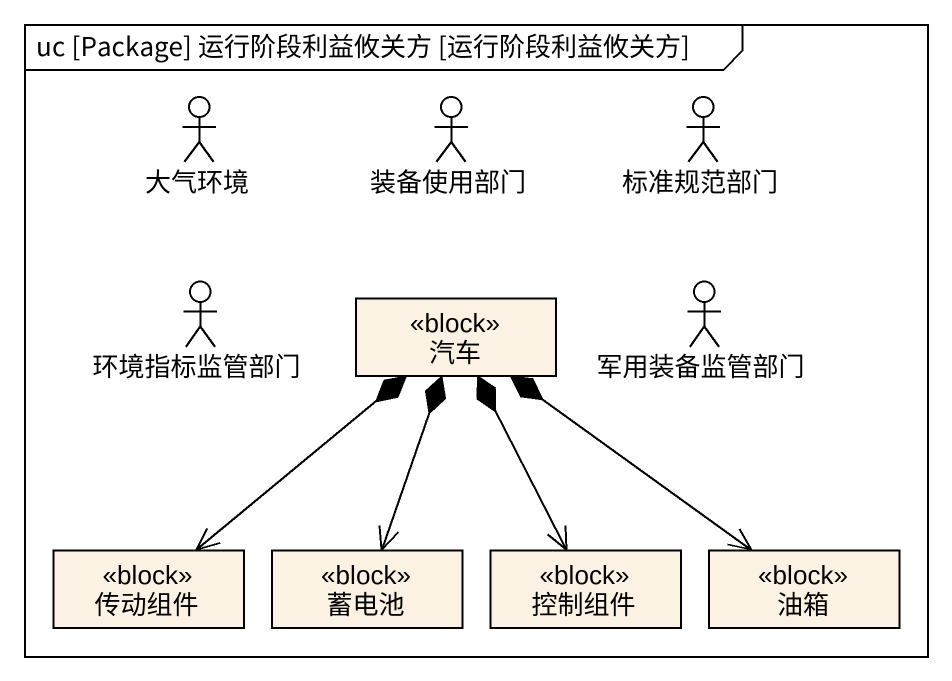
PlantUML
@startuml
mainframe uc [Package] 运行阶段利益攸关方 [运行阶段利益攸关方]
allowmixing
hide circle
hide empty members
actor 大气环境
actor 装备使用部门
actor 标准规范部门
actor 环境指标监管部门
class 汽车 <<block>>
actor 军用装备监管部门
class 传动组件 <<block>>
class 蓄电池 <<block>>
class 控制组件 <<block>>
class 油箱 <<block>>
汽车 *--> 传动组件
汽车 *--> 蓄电池
汽车 *--> 控制组件
汽车 *--> 油箱
@enduml
